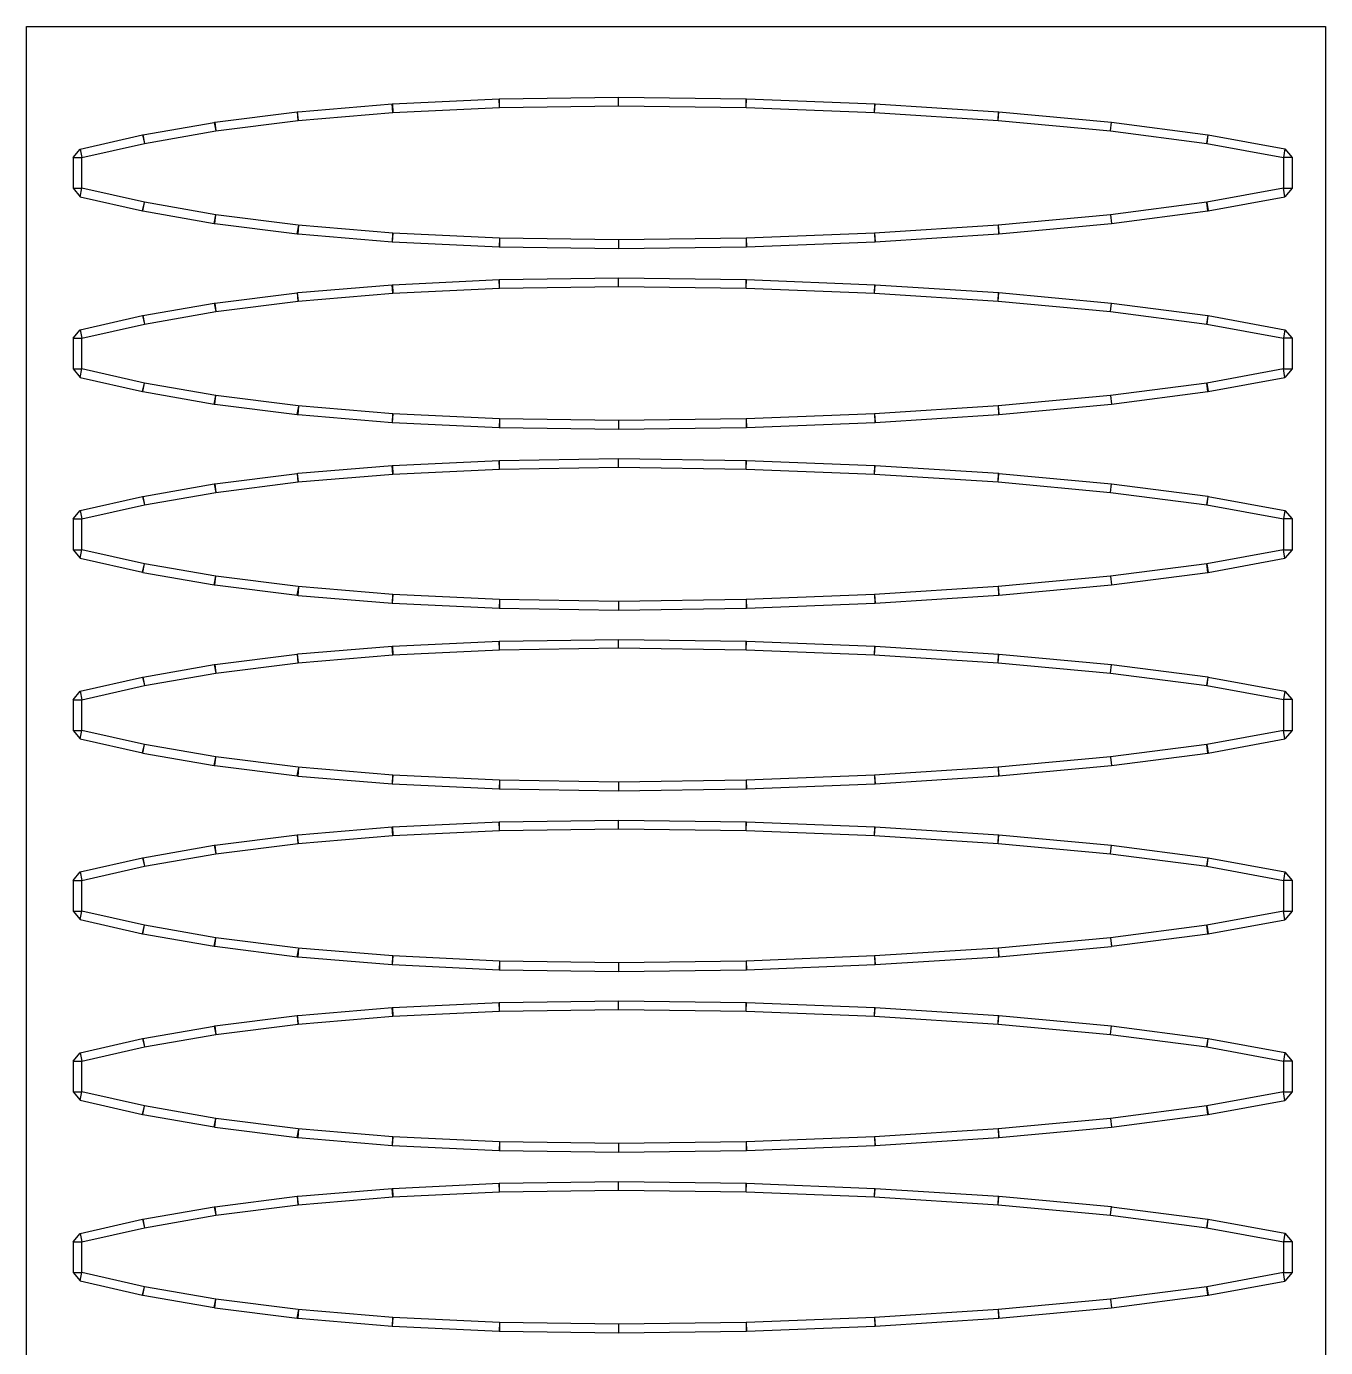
# Model space of a CAD drawing. Header units: millimetres. Extents: x -1424 to 8182, y -3104 to -104.
# Drawn here: x 1657 to 3157, y -1630 to -104 of the extents above; entities that cross this region are included whole.
import ezdxf

# ---------------------------------------------------------------- set-up
doc = ezdxf.new("R2010")
doc.units = ezdxf.units.MM

msp = doc.modelspace()

# ---------------------------------------------------------------- linework, layer by layer
at = {"extrusion": (0.009294, 2.20156e-09, 0.999957)}
for p, q in [((1656.9, -103.5, -355.9), (3156.9, -103.5, -369.8)), ((1656.9, -3103.5, -355.9), (1656.9, -103.5, -355.9)), ((3156.9, -103.5, -369.8), (3156.9, -3103.5, -369.8)), ((1970.8, -202.2, -356.4), (2079.1, -193.1, -356.4)), ((2079.9, -203.1, -356.4), (2079.1, -193.1, -356.4)), ((2079.1, -193.1, -356.4), (2079.5, -193.1, -356.4)), ((2079.5, -193.1, -356.4), (2202.8, -187.3, -356.4)), ((2079.5, -193.1, -356.4), (2079.9, -203.1, -356.4)), ((2203.3, -197.3, -356.4), (2202.8, -187.3, -356.4)), ((2202.8, -187.3, -356.4), (2203.1, -187.3, -356.4)), ((2203.1, -187.3, -356.4), (2340.4, -185.2, -356.4)), ((2203.3, -197.3, -356.4), (2203.1, -187.3, -356.4)), ((2340.6, -195.2, -356.4), (2340.4, -185.2, -356.4)), ((2340.4, -185.2, -356.4), (2340.7, -185.2, -356.4)), ((2340.6, -195.2, -356.4), (2340.7, -185.2, -356.4)), ((2340.7, -185.2, -356.4), (2487.9, -187.3, -356.4)), ((2487.8, -197.3, -356.4), (2487.9, -187.3, -356.4)), ((2487.8, -197.3, -356.4), (2488.2, -187.3, -356.4)), ((2487.9, -187.3, -356.4), (2488.2, -187.3, -356.4)), ((2488.2, -187.3, -356.4), (2636.6, -193.1, -356.4)), ((2636.2, -203.1, -356.4), (2636.6, -193.1, -356.4)), ((2636.2, -203.1, -356.4), (2636.8, -193.1, -356.4)), ((2636.6, -193.1, -356.4), (2636.8, -193.1, -356.4)), ((2636.8, -193.1, -356.4), (2779.4, -202.3, -356.4)), ((1874.3, -214.3, -356.4), (1969.5, -202.3, -356.4)), ((1969.5, -202.3, -356.4), (1970.8, -202.2, -356.4)), ((1969.5, -202.3, -356.4), (1970.8, -212.3, -356.4)), ((1970.8, -212.3, -356.4), (1969.9, -202.3, -356.4)), ((2778.8, -212.3, -356.4), (2779.4, -202.3, -356.4)), ((2778.8, -212.3, -356.4), (2779.7, -202.3, -356.4)), ((2779.4, -202.3, -356.4), (2779.7, -202.3, -356.4)), ((2779.7, -202.3, -356.4), (2909.6, -214.3, -356.4)), ((1718.8, -245.2, -356.4), (1791, -228.9, -356.4)), ((1791, -228.9, -356.4), (1791.5, -228.8, -356.4)), ((1791, -228.9, -356.4), (1793.2, -238.6, -356.4)), ((1791.5, -228.8, -356.4), (1873.8, -214.4, -356.4)), ((1791.5, -228.8, -356.4), (1793.2, -238.6, -356.4)), ((1873.8, -214.4, -356.4), (1874.3, -214.3, -356.4)), ((1873.8, -214.4, -356.4), (1875.5, -224.3, -356.4)), ((1874.3, -214.3, -356.4), (1875.5, -224.3, -356.4)), ((2908.7, -224.3, -356.4), (2909.6, -214.3, -356.4)), ((2908.7, -224.3, -356.4), (2909.9, -214.3, -356.4)), ((2909.6, -214.3, -356.4), (2909.9, -214.3, -356.4)), ((2909.9, -214.3, -356.4), (3021, -228.7, -356.4)), ((3021, -228.7, -356.4), (3019.7, -238.6, -356.4)), ((3019.7, -238.6, -356.4), (3021.5, -228.8, -356.4)), ((3021, -228.7, -356.4), (3021.5, -228.8, -356.4)), ((3021.5, -228.8, -356.4), (3110, -245.1, -356.4)), ((1711, -255, -356.3), (1718.8, -245.2, -356.4)), ((1711, -255, -356.3), (1711, -290.4, -356.3)), ((1711, -255, -356.3), (1721, -255, -356.4)), ((1718.8, -245.2, -356.4), (1721, -255, -356.4)), ((3110, -245.1, -356.4), (3108.2, -254.9, -356.4)), ((3118.2, -254.9, -356.5), (3108.2, -254.9, -356.4)), ((3110, -245.1, -356.4), (3118.2, -254.9, -356.5)), ((3118.2, -254.9, -356.5), (3118.2, -290.4, -356.5)), ((1711, -290.4, -356.3), (1721, -290.4, -356.4)), ((1711, -290.4, -356.3), (1718.8, -300.2, -356.4)), ((1718.8, -300.2, -356.4), (1721, -290.4, -356.4)), ((1718.8, -300.2, -356.4), (1791, -316.5, -356.4)), ((3021.5, -316.6, -356.4), (3110, -300.3, -356.4)), ((3108.2, -290.5, -356.4), (3118.2, -290.4, -356.5)), ((3110, -300.3, -356.4), (3108.2, -290.5, -356.4)), ((3118.2, -290.4, -356.5), (3110, -300.3, -356.4)), ((1791, -316.5, -356.4), (1793.2, -306.8, -356.4)), ((1791.5, -316.6, -356.4), (1793.2, -306.8, -356.4)), ((1791.5, -316.6, -356.4), (1873.8, -331, -356.4)), ((2909.9, -331.1, -356.4), (3021, -316.7, -356.4)), ((3019.7, -306.8, -356.4), (3021.5, -316.6, -356.4)), ((3021, -316.7, -356.4), (3019.7, -306.8, -356.4)), ((3021.5, -316.6, -356.4), (3021, -316.7, -356.4)), ((1873.8, -331, -356.4), (1875.5, -321.1, -356.4)), ((1873.8, -331, -356.4), (1874.3, -331.1, -356.4)), ((1874.3, -331.1, -356.4), (1875.5, -321.1, -356.4)), ((1874.3, -331.1, -356.4), (1969.5, -343.1, -356.4)), ((1969.5, -343.1, -356.4), (1971.6, -333.2, -356.4)), ((1970.8, -343.2, -356.4), (1971.6, -333.2, -356.4)), ((2778.8, -333.1, -356.4), (2779.4, -343.1, -356.4)), ((2778.8, -333.1, -356.4), (2779.7, -343.1, -356.4)), ((2779.7, -343.1, -356.4), (2909.6, -331.1, -356.4)), ((2908.7, -321.1, -356.4), (2909.6, -331.1, -356.4)), ((2908.7, -321.1, -356.4), (2909.9, -331.1, -356.4)), ((2909.6, -331.1, -356.4), (2909.9, -331.1, -356.4)), ((1969.5, -343.1, -356.4), (1970.8, -343.2, -356.4)), ((1970.8, -343.2, -356.4), (2079.1, -352.3, -356.4)), ((2079.9, -342.3, -356.4), (2079.1, -352.3, -356.4)), ((2079.5, -352.3, -356.4), (2079.9, -342.3, -356.4)), ((2203.3, -348.1, -356.4), (2202.8, -358.1, -356.4)), ((2203.3, -348.1, -356.4), (2203.1, -358.1, -356.4)), ((2340.6, -350.2, -356.4), (2340.4, -360.2, -356.4)), ((2340.6, -350.2, -356.4), (2340.7, -360.2, -356.4)), ((2487.8, -348.1, -356.4), (2487.9, -358.1, -356.4)), ((2487.8, -348.1, -356.4), (2488.2, -358.1, -356.4)), ((2636.2, -342.3, -356.4), (2636.6, -352.3, -356.4)), ((2636.2, -342.3, -356.4), (2636.8, -352.3, -356.4)), ((2636.8, -352.3, -356.4), (2779.4, -343.1, -356.4)), ((2779.4, -343.1, -356.4), (2779.4, -343.1, -356.4)), ((2779.7, -343.1, -356.4), (2779.4, -343.1, -356.4)), ((2079.1, -352.3, -356.4), (2079.5, -352.3, -356.4)), ((2079.5, -352.3, -356.4), (2202.8, -358.1, -356.4)), ((2202.8, -358.1, -356.4), (2203.1, -358.1, -356.4)), ((2203.1, -358.1, -356.4), (2340.4, -360.2, -356.4)), ((2340.4, -360.2, -356.4), (2340.7, -360.2, -356.4)), ((2340.7, -360.2, -356.4), (2487.9, -358.1, -356.4)), ((2487.9, -358.1, -356.4), (2488.2, -358.1, -356.4)), ((2488.2, -358.1, -356.4), (2636.6, -352.3, -356.4)), ((2636.6, -352.3, -356.4), (2636.8, -352.3, -356.4)), ((2079.5, -401.9, -356.4), (2202.8, -396, -356.4)), ((2203.3, -406, -356.4), (2202.8, -396, -356.4)), ((2202.8, -396, -356.4), (2203.1, -396, -356.4)), ((2203.1, -396, -356.4), (2340.4, -394, -356.4)), ((2203.3, -406, -356.4), (2203.1, -396, -356.4)), ((2340.6, -404, -356.4), (2340.4, -394, -356.4)), ((2340.4, -394, -356.4), (2340.7, -394, -356.4)), ((2340.6, -404, -356.4), (2340.7, -394, -356.4)), ((2340.7, -394, -356.4), (2487.9, -396, -356.4)), ((2487.8, -406, -356.4), (2487.9, -396, -356.4)), ((2487.8, -406, -356.4), (2488.2, -396, -356.4)), ((2487.9, -396, -356.4), (2488.2, -396, -356.4)), ((2488.2, -396, -356.4), (2636.6, -401.9, -356.4)), ((1874.3, -423.1, -356.4), (1969.5, -411.1, -356.4)), ((1969.5, -411.1, -356.4), (1970.8, -411, -356.4)), ((1969.5, -411.1, -356.4), (1970.8, -421, -356.4)), ((1970.8, -421, -356.4), (1969.9, -411, -356.4)), ((1970.8, -411, -356.4), (2079.1, -401.9, -356.4)), ((2079.9, -411.8, -356.4), (2079.1, -401.9, -356.4)), ((2079.1, -401.9, -356.4), (2079.5, -401.9, -356.4)), ((2079.5, -401.9, -356.4), (2079.9, -411.8, -356.4)), ((2636.2, -411.8, -356.4), (2636.6, -401.9, -356.4)), ((2636.2, -411.8, -356.4), (2636.8, -401.9, -356.4)), ((2636.6, -401.9, -356.4), (2636.8, -401.9, -356.4)), ((2636.8, -401.9, -356.4), (2779.4, -411, -356.4)), ((2778.8, -421, -356.4), (2779.4, -411, -356.4)), ((2778.8, -421, -356.4), (2779.7, -411, -356.4)), ((2779.4, -411, -356.4), (2779.7, -411, -356.4)), ((2779.7, -411, -356.4), (2909.6, -423, -356.4)), ((1791.5, -437.5, -356.4), (1873.8, -423.1, -356.4)), ((1873.8, -423.1, -356.4), (1875.5, -433, -356.4)), ((1873.8, -423.1, -356.4), (1874.3, -423.1, -356.4)), ((1874.3, -423.1, -356.4), (1875.5, -433, -356.4)), ((2908.7, -433, -356.4), (2909.6, -423, -356.4)), ((2908.7, -433, -356.4), (2909.9, -423.1, -356.4)), ((2909.6, -423, -356.4), (2909.9, -423.1, -356.4)), ((2909.9, -423.1, -356.4), (3021, -437.4, -356.4)), ((1718.8, -453.9, -356.4), (1791, -437.6, -356.4)), ((1791, -437.6, -356.4), (1791.5, -437.5, -356.4)), ((1791, -437.6, -356.4), (1793.2, -447.4, -356.4)), ((1791.5, -437.5, -356.4), (1793.2, -447.4, -356.4)), ((3021, -437.4, -356.4), (3019.7, -447.4, -356.4)), ((3019.7, -447.4, -356.4), (3021.5, -437.5, -356.4)), ((3021, -437.4, -356.4), (3021.5, -437.5, -356.4)), ((3021.5, -437.5, -356.4), (3110, -453.8, -356.4)), ((1711, -463.7, -356.3), (1718.8, -453.9, -356.4)), ((1718.8, -453.9, -356.4), (1721, -463.7, -356.4)), ((3110, -453.8, -356.4), (3108.2, -463.7, -356.4)), ((3110, -453.8, -356.4), (3118.2, -463.7, -356.5)), ((1711, -463.7, -356.3), (1711, -499.2, -356.3)), ((1711, -463.7, -356.3), (1721, -463.7, -356.4)), ((3118.2, -463.7, -356.5), (3108.2, -463.7, -356.4)), ((3118.2, -463.7, -356.5), (3118.2, -499.2, -356.5)), ((1711, -499.2, -356.3), (1721, -499.2, -356.4)), ((1711, -499.2, -356.3), (1718.8, -508.9, -356.4)), ((1718.8, -508.9, -356.4), (1721, -499.2, -356.4)), ((3110, -509.1, -356.4), (3108.2, -499.2, -356.4)), ((3108.2, -499.2, -356.4), (3118.2, -499.2, -356.5)), ((3118.2, -499.2, -356.5), (3110, -509.1, -356.4)), ((1718.8, -508.9, -356.4), (1791, -525.3, -356.4)), ((1791, -525.3, -356.4), (1793.2, -515.5, -356.4)), ((1791.5, -525.4, -356.4), (1793.2, -515.5, -356.4)), ((3019.7, -515.5, -356.4), (3021.5, -525.3, -356.4)), ((3021, -525.4, -356.4), (3019.7, -515.5, -356.4)), ((3021.5, -525.3, -356.4), (3110, -509.1, -356.4)), ((1791.5, -525.4, -356.4), (1873.8, -539.7, -356.4)), ((1873.8, -539.7, -356.4), (1875.5, -529.9, -356.4)), ((1874.3, -539.8, -356.4), (1875.5, -529.9, -356.4)), ((2908.7, -529.9, -356.4), (2909.6, -539.9, -356.4)), ((2908.7, -529.9, -356.4), (2909.9, -539.8, -356.4)), ((2909.9, -539.8, -356.4), (3021, -525.4, -356.4)), ((3021.5, -525.3, -356.4), (3021, -525.4, -356.4)), ((1873.8, -539.7, -356.4), (1874.3, -539.8, -356.4)), ((1874.3, -539.8, -356.4), (1969.5, -551.8, -356.4)), ((1969.5, -551.8, -356.4), (1971.6, -542, -356.4)), ((1970.8, -551.9, -356.4), (1971.6, -542, -356.4)), ((2778.8, -541.9, -356.4), (2779.4, -551.9, -356.4)), ((2778.8, -541.9, -356.4), (2779.7, -551.8, -356.4)), ((2779.7, -551.8, -356.4), (2909.6, -539.9, -356.4)), ((2909.6, -539.9, -356.4), (2909.9, -539.8, -356.4)), ((1969.5, -551.8, -356.4), (1970.8, -551.9, -356.4)), ((1970.8, -551.9, -356.4), (2079.1, -561, -356.4)), ((2079.9, -551, -356.4), (2079.1, -561, -356.4)), ((2079.1, -561, -356.4), (2079.5, -561, -356.4)), ((2079.5, -561, -356.4), (2079.9, -551, -356.4)), ((2079.5, -561, -356.4), (2202.8, -566.8, -356.4)), ((2203.3, -556.9, -356.4), (2202.8, -566.8, -356.4)), ((2203.3, -556.9, -356.4), (2203.1, -566.9, -356.4)), ((2340.6, -558.9, -356.4), (2340.4, -568.9, -356.4)), ((2340.6, -558.9, -356.4), (2340.7, -568.9, -356.4)), ((2487.8, -556.9, -356.4), (2487.9, -566.9, -356.4)), ((2487.8, -556.9, -356.4), (2488.2, -566.9, -356.4)), ((2488.2, -566.9, -356.4), (2636.6, -561, -356.4)), ((2636.2, -551, -356.4), (2636.6, -561, -356.4)), ((2636.2, -551, -356.4), (2636.8, -561, -356.4)), ((2636.6, -561, -356.4), (2636.8, -561, -356.4)), ((2636.8, -561, -356.4), (2779.4, -551.9, -356.4)), ((2779.7, -551.8, -356.4), (2779.4, -551.9, -356.4)), ((2779.4, -551.9, -356.4), (2779.4, -551.9, -356.4)), ((2202.8, -566.8, -356.4), (2203.1, -566.9, -356.4)), ((2203.1, -566.9, -356.4), (2340.4, -568.9, -356.4)), ((2340.4, -568.9, -356.4), (2340.7, -568.9, -356.4)), ((2340.7, -568.9, -356.4), (2487.9, -566.9, -356.4)), ((2487.9, -566.9, -356.4), (2488.2, -566.9, -356.4)), ((2079.5, -610.6, -356.4), (2202.8, -604.8, -356.4)), ((2203.3, -614.8, -356.4), (2202.8, -604.8, -356.4)), ((2202.8, -604.8, -356.4), (2203.1, -604.8, -356.4)), ((2203.1, -604.8, -356.4), (2340.4, -602.7, -356.4)), ((2203.3, -614.8, -356.4), (2203.1, -604.8, -356.4)), ((2340.6, -612.7, -356.4), (2340.4, -602.7, -356.4)), ((2340.4, -602.7, -356.4), (2340.7, -602.7, -356.4)), ((2340.6, -612.7, -356.4), (2340.7, -602.7, -356.4)), ((2340.7, -602.7, -356.4), (2487.9, -604.8, -356.4)), ((2487.8, -614.8, -356.4), (2487.9, -604.8, -356.4)), ((2487.8, -614.8, -356.4), (2488.2, -604.8, -356.4)), ((2487.9, -604.8, -356.4), (2488.2, -604.8, -356.4)), ((2488.2, -604.8, -356.4), (2636.6, -610.6, -356.4)), ((1874.3, -631.8, -356.4), (1969.5, -619.8, -356.4)), ((1969.5, -619.8, -356.4), (1970.8, -619.7, -356.4)), ((1969.5, -619.8, -356.4), (1970.8, -629.7, -356.4)), ((1970.8, -629.7, -356.4), (1969.9, -619.8, -356.4)), ((1970.8, -619.7, -356.4), (2079.1, -610.6, -356.4)), ((2079.9, -620.6, -356.4), (2079.1, -610.6, -356.4)), ((2079.1, -610.6, -356.4), (2079.5, -610.6, -356.4)), ((2079.5, -610.6, -356.4), (2079.9, -620.6, -356.4)), ((2636.2, -620.6, -356.4), (2636.6, -610.6, -356.4)), ((2636.2, -620.6, -356.4), (2636.8, -610.6, -356.4)), ((2636.6, -610.6, -356.4), (2636.8, -610.6, -356.4)), ((2636.8, -610.6, -356.4), (2779.4, -619.7, -356.4)), ((2778.8, -629.7, -356.4), (2779.4, -619.7, -356.4)), ((2778.8, -629.7, -356.4), (2779.7, -619.8, -356.4)), ((2779.4, -619.7, -356.4), (2779.7, -619.8, -356.4)), ((2779.7, -619.8, -356.4), (2909.6, -631.8, -356.4)), ((1791.5, -646.3, -356.4), (1873.8, -631.9, -356.4)), ((1873.8, -631.9, -356.4), (1874.3, -631.8, -356.4)), ((1873.8, -631.9, -356.4), (1875.5, -641.7, -356.4)), ((1874.3, -631.8, -356.4), (1875.5, -641.7, -356.4)), ((2908.7, -641.7, -356.4), (2909.6, -631.8, -356.4)), ((2908.7, -641.7, -356.4), (2909.9, -631.8, -356.4)), ((2909.6, -631.8, -356.4), (2909.9, -631.8, -356.4)), ((2909.9, -631.8, -356.4), (3021, -646.2, -356.4)), ((1718.8, -662.7, -356.4), (1791, -646.4, -356.4)), ((1791, -646.4, -356.4), (1791.5, -646.3, -356.4)), ((1791, -646.4, -356.4), (1793.2, -656.1, -356.4)), ((1791.5, -646.3, -356.4), (1793.2, -656.1, -356.4)), ((3021, -646.2, -356.4), (3019.7, -656.1, -356.4)), ((3019.7, -656.1, -356.4), (3021.5, -646.3, -356.4)), ((3021, -646.2, -356.4), (3021.5, -646.3, -356.4)), ((3021.5, -646.3, -356.4), (3110, -662.6, -356.4)), ((1711, -672.4, -356.3), (1718.8, -662.7, -356.4)), ((1718.8, -662.7, -356.4), (1721, -672.4, -356.4)), ((3110, -662.6, -356.4), (3108.2, -672.4, -356.4)), ((3110, -662.6, -356.4), (3118.2, -672.4, -356.5)), ((1711, -672.4, -356.3), (1711, -707.9, -356.3)), ((1711, -672.4, -356.3), (1721, -672.4, -356.4)), ((3118.2, -672.4, -356.5), (3108.2, -672.4, -356.4)), ((3118.2, -672.4, -356.5), (3118.2, -707.9, -356.5)), ((1711, -707.9, -356.3), (1721, -707.9, -356.4)), ((1711, -707.9, -356.3), (1718.8, -717.7, -356.4)), ((1718.8, -717.7, -356.4), (1721, -707.9, -356.4)), ((3110, -717.8, -356.4), (3108.2, -707.9, -356.4)), ((3108.2, -707.9, -356.4), (3118.2, -707.9, -356.5)), ((3118.2, -707.9, -356.5), (3110, -717.8, -356.4)), ((1718.8, -717.7, -356.4), (1791, -734, -356.4)), ((1791, -734, -356.4), (1793.2, -724.2, -356.4)), ((1791.5, -734.1, -356.4), (1793.2, -724.2, -356.4)), ((3019.7, -724.2, -356.4), (3021.5, -734.1, -356.4)), ((3021, -734.2, -356.4), (3019.7, -724.2, -356.4)), ((3021.5, -734.1, -356.4), (3110, -717.8, -356.4)), ((1791.5, -734.1, -356.4), (1873.8, -748.5, -356.4)), ((1873.8, -748.5, -356.4), (1875.5, -738.6, -356.4)), ((1874.3, -748.5, -356.4), (1875.5, -738.6, -356.4)), ((2908.7, -738.6, -356.4), (2909.6, -748.6, -356.4)), ((2908.7, -738.6, -356.4), (2909.9, -748.5, -356.4)), ((2909.9, -748.5, -356.4), (3021, -734.2, -356.4)), ((3021.5, -734.1, -356.4), (3021, -734.2, -356.4)), ((1873.8, -748.5, -356.4), (1874.3, -748.5, -356.4)), ((1874.3, -748.5, -356.4), (1969.5, -760.5, -356.4)), ((1969.5, -760.5, -356.4), (1971.6, -750.7, -356.4)), ((1969.5, -760.5, -356.4), (1970.8, -760.7, -356.4)), ((1970.8, -760.7, -356.4), (1971.6, -750.7, -356.4)), ((1970.8, -760.7, -356.4), (2079.1, -769.7, -356.4)), ((2079.9, -759.8, -356.4), (2079.1, -769.7, -356.4)), ((2079.5, -769.8, -356.4), (2079.9, -759.8, -356.4)), ((2636.2, -759.8, -356.4), (2636.6, -769.8, -356.4)), ((2636.2, -759.8, -356.4), (2636.8, -769.8, -356.4)), ((2636.8, -769.8, -356.4), (2779.4, -760.6, -356.4)), ((2778.8, -750.6, -356.4), (2779.4, -760.6, -356.4)), ((2778.8, -750.6, -356.4), (2779.7, -760.6, -356.4)), ((2779.4, -760.6, -356.4), (2779.4, -760.6, -356.4)), ((2779.7, -760.6, -356.4), (2779.4, -760.6, -356.4)), ((2779.7, -760.6, -356.4), (2909.6, -748.6, -356.4)), ((2909.6, -748.6, -356.4), (2909.9, -748.5, -356.4)), ((2079.1, -769.7, -356.4), (2079.5, -769.8, -356.4)), ((2079.5, -769.8, -356.4), (2202.8, -775.6, -356.4)), ((2203.3, -765.6, -356.4), (2202.8, -775.6, -356.4)), ((2202.8, -775.6, -356.4), (2203.1, -775.6, -356.4)), ((2203.3, -765.6, -356.4), (2203.1, -775.6, -356.4)), ((2203.1, -775.6, -356.4), (2340.4, -777.6, -356.4)), ((2340.6, -767.6, -356.4), (2340.4, -777.6, -356.4)), ((2340.4, -777.6, -356.4), (2340.7, -777.6, -356.4)), ((2340.6, -767.6, -356.4), (2340.7, -777.6, -356.4)), ((2340.7, -777.6, -356.4), (2487.9, -775.6, -356.4)), ((2487.8, -765.6, -356.4), (2487.9, -775.6, -356.4)), ((2487.8, -765.6, -356.4), (2488.2, -775.6, -356.4)), ((2487.9, -775.6, -356.4), (2488.2, -775.6, -356.4)), ((2488.2, -775.6, -356.4), (2636.6, -769.8, -356.4)), ((2636.6, -769.8, -356.4), (2636.8, -769.8, -356.4)), ((1970.8, -828.4, -356.4), (2079.1, -819.4, -356.4)), ((2079.1, -819.4, -356.4), (2079.5, -819.3, -356.4)), ((2079.9, -829.3, -356.4), (2079.1, -819.4, -356.4)), ((2079.5, -819.3, -356.4), (2202.8, -813.5, -356.4)), ((2079.5, -819.3, -356.4), (2079.9, -829.3, -356.4)), ((2203.3, -823.5, -356.4), (2202.8, -813.5, -356.4)), ((2202.8, -813.5, -356.4), (2203.1, -813.5, -356.4)), ((2203.1, -813.5, -356.4), (2340.4, -811.5, -356.4)), ((2203.3, -823.5, -356.4), (2203.1, -813.5, -356.4)), ((2340.6, -821.4, -356.4), (2340.4, -811.5, -356.4)), ((2340.4, -811.5, -356.4), (2340.7, -811.5, -356.4)), ((2340.6, -821.4, -356.4), (2340.7, -811.5, -356.4)), ((2340.7, -811.5, -356.4), (2487.9, -813.5, -356.4)), ((2487.8, -823.5, -356.4), (2487.9, -813.5, -356.4)), ((2487.8, -823.5, -356.4), (2488.2, -813.5, -356.4)), ((2487.9, -813.5, -356.4), (2488.2, -813.5, -356.4)), ((2488.2, -813.5, -356.4), (2636.6, -819.3, -356.4)), ((2636.2, -829.3, -356.4), (2636.6, -819.3, -356.4)), ((2636.2, -829.3, -356.4), (2636.8, -819.3, -356.4)), ((2636.6, -819.3, -356.4), (2636.8, -819.3, -356.4)), ((2636.8, -819.3, -356.4), (2779.4, -828.5, -356.4)), ((1874.3, -840.6, -356.4), (1969.5, -828.6, -356.4)), ((1969.5, -828.6, -356.4), (1970.8, -828.4, -356.4)), ((1969.5, -828.6, -356.4), (1970.8, -838.5, -356.4)), ((1970.8, -838.5, -356.4), (1969.9, -828.5, -356.4)), ((2778.8, -838.5, -356.4), (2779.4, -828.5, -356.4)), ((2778.8, -838.5, -356.4), (2779.7, -828.5, -356.4)), ((2779.4, -828.5, -356.4), (2779.7, -828.5, -356.4)), ((2779.7, -828.5, -356.4), (2909.6, -840.5, -356.4)), ((1791.5, -855, -356.4), (1873.8, -840.6, -356.4)), ((1873.8, -840.6, -356.4), (1875.5, -850.5, -356.4)), ((1873.8, -840.6, -356.4), (1874.3, -840.6, -356.4)), ((1874.3, -840.6, -356.4), (1875.5, -850.5, -356.4)), ((2908.7, -850.5, -356.4), (2909.6, -840.5, -356.4)), ((2908.7, -850.5, -356.4), (2909.9, -840.5, -356.4)), ((2909.6, -840.5, -356.4), (2909.9, -840.5, -356.4)), ((2909.9, -840.5, -356.4), (3021, -854.9, -356.4)), ((1718.8, -871.4, -356.4), (1791, -855.1, -356.4)), ((1791, -855.1, -356.4), (1791.5, -855, -356.4)), ((1791, -855.1, -356.4), (1793.2, -864.9, -356.4)), ((1791.5, -855, -356.4), (1793.2, -864.9, -356.4)), ((3021, -854.9, -356.4), (3019.7, -864.9, -356.4)), ((3019.7, -864.9, -356.4), (3021.5, -855, -356.4)), ((3021, -854.9, -356.4), (3021.5, -855, -356.4)), ((3021.5, -855, -356.4), (3110, -871.3, -356.4)), ((1711, -881.2, -356.3), (1718.8, -871.4, -356.4)), ((1711, -881.2, -356.3), (1711, -916.7, -356.3)), ((1711, -881.2, -356.3), (1721, -881.2, -356.4)), ((1718.8, -871.4, -356.4), (1721, -881.2, -356.4)), ((3110, -871.3, -356.4), (3108.2, -881.1, -356.4)), ((3118.2, -881.1, -356.5), (3108.2, -881.1, -356.4)), ((3110, -871.3, -356.4), (3118.2, -881.1, -356.5)), ((3118.2, -881.1, -356.5), (3118.2, -916.6, -356.5)), ((1711, -916.7, -356.3), (1721, -916.7, -356.4)), ((1711, -916.7, -356.3), (1718.8, -926.4, -356.4)), ((1718.8, -926.4, -356.4), (1721, -916.7, -356.4)), ((1718.8, -926.4, -356.4), (1791, -942.7, -356.4)), ((3021.5, -942.8, -356.4), (3110, -926.5, -356.4)), ((3108.2, -916.7, -356.4), (3118.2, -916.6, -356.5)), ((3110, -926.5, -356.4), (3108.2, -916.7, -356.4)), ((3118.2, -916.6, -356.5), (3110, -926.5, -356.4)), ((1791, -942.7, -356.4), (1793.2, -933, -356.4)), ((1791.5, -942.8, -356.4), (1793.2, -933, -356.4)), ((1791.5, -942.8, -356.4), (1873.8, -957.2, -356.4)), ((2909.9, -957.3, -356.4), (3021, -942.9, -356.4)), ((3019.7, -933, -356.4), (3021.5, -942.8, -356.4)), ((3021, -942.9, -356.4), (3019.7, -933, -356.4)), ((3021.5, -942.8, -356.4), (3021, -942.9, -356.4)), ((1873.8, -957.2, -356.4), (1875.5, -947.4, -356.4)), ((1873.8, -957.2, -356.4), (1874.3, -957.3, -356.4)), ((1874.3, -957.3, -356.4), (1875.5, -947.4, -356.4)), ((1874.3, -957.3, -356.4), (1969.5, -969.3, -356.4)), ((1969.5, -969.3, -356.4), (1971.6, -959.4, -356.4)), ((1970.8, -969.4, -356.4), (1971.6, -959.4, -356.4)), ((2778.8, -959.4, -356.4), (2779.4, -969.3, -356.4)), ((2778.8, -959.4, -356.4), (2779.7, -969.3, -356.4)), ((2779.7, -969.3, -356.4), (2909.6, -957.3, -356.4)), ((2908.7, -947.4, -356.4), (2909.6, -957.3, -356.4)), ((2908.7, -947.4, -356.4), (2909.9, -957.3, -356.4)), ((2909.6, -957.3, -356.4), (2909.9, -957.3, -356.4)), ((1969.5, -969.3, -356.4), (1970.8, -969.4, -356.4)), ((1970.8, -969.4, -356.4), (2079.1, -978.5, -356.4)), ((2079.9, -968.5, -356.4), (2079.1, -978.5, -356.4)), ((2079.5, -978.5, -356.4), (2079.9, -968.5, -356.4)), ((2203.3, -974.3, -356.4), (2202.8, -984.3, -356.4)), ((2203.3, -974.3, -356.4), (2203.1, -984.3, -356.4)), ((2340.6, -976.4, -356.4), (2340.4, -986.4, -356.4)), ((2340.6, -976.4, -356.4), (2340.7, -986.4, -356.4)), ((2487.8, -974.3, -356.4), (2487.9, -984.3, -356.4)), ((2487.8, -974.3, -356.4), (2488.2, -984.3, -356.4)), ((2636.2, -968.5, -356.4), (2636.6, -978.5, -356.4)), ((2636.2, -968.5, -356.4), (2636.8, -978.5, -356.4)), ((2636.8, -978.5, -356.4), (2779.4, -969.3, -356.4)), ((2779.4, -969.3, -356.4), (2779.4, -969.3, -356.4)), ((2779.7, -969.3, -356.4), (2779.4, -969.3, -356.4)), ((2079.1, -978.5, -356.4), (2079.5, -978.5, -356.4)), ((2079.5, -978.5, -356.4), (2202.8, -984.3, -356.4)), ((2202.8, -984.3, -356.4), (2203.1, -984.3, -356.4)), ((2203.1, -984.3, -356.4), (2340.4, -986.4, -356.4)), ((2340.4, -986.4, -356.4), (2340.7, -986.4, -356.4)), ((2340.7, -986.4, -356.4), (2487.9, -984.3, -356.4)), ((2487.9, -984.3, -356.4), (2488.2, -984.3, -356.4)), ((2488.2, -984.3, -356.4), (2636.6, -978.5, -356.4)), ((2636.6, -978.5, -356.4), (2636.8, -978.5, -356.4)), ((2079.5, -1028.1, -356.4), (2202.8, -1022.2, -356.4)), ((2203.3, -1032.2, -356.4), (2202.8, -1022.2, -356.4)), ((2202.8, -1022.2, -356.4), (2203.1, -1022.2, -356.4)), ((2203.1, -1022.2, -356.4), (2340.4, -1020.2, -356.4)), ((2203.3, -1032.2, -356.4), (2203.1, -1022.2, -356.4)), ((2340.6, -1030.2, -356.4), (2340.4, -1020.2, -356.4)), ((2340.4, -1020.2, -356.4), (2340.7, -1020.2, -356.4)), ((2340.6, -1030.2, -356.4), (2340.7, -1020.2, -356.4)), ((2340.7, -1020.2, -356.4), (2487.9, -1022.2, -356.4)), ((2487.8, -1032.2, -356.4), (2487.9, -1022.2, -356.4)), ((2487.8, -1032.2, -356.4), (2488.2, -1022.2, -356.4)), ((2487.9, -1022.2, -356.4), (2488.2, -1022.2, -356.4)), ((2488.2, -1022.2, -356.4), (2636.6, -1028.1, -356.4)), ((1874.3, -1049.3, -356.4), (1969.5, -1037.3, -356.4)), ((1969.5, -1037.3, -356.4), (1970.8, -1037.2, -356.4)), ((1969.5, -1037.3, -356.4), (1970.8, -1047.2, -356.4)), ((1970.8, -1047.2, -356.4), (1969.9, -1037.2, -356.4)), ((1970.8, -1037.2, -356.4), (2079.1, -1028.1, -356.4)), ((2079.9, -1038.1, -356.4), (2079.1, -1028.1, -356.4)), ((2079.1, -1028.1, -356.4), (2079.5, -1028.1, -356.4)), ((2079.5, -1028.1, -356.4), (2079.9, -1038.1, -356.4)), ((2636.2, -1038.1, -356.4), (2636.6, -1028.1, -356.4)), ((2636.2, -1038.1, -356.4), (2636.8, -1028.1, -356.4)), ((2636.6, -1028.1, -356.4), (2636.8, -1028.1, -356.4)), ((2636.8, -1028.1, -356.4), (2779.4, -1037.2, -356.4)), ((2778.8, -1047.2, -356.4), (2779.4, -1037.2, -356.4)), ((2778.8, -1047.2, -356.4), (2779.7, -1037.2, -356.4)), ((2779.4, -1037.2, -356.4), (2779.7, -1037.2, -356.4)), ((2779.7, -1037.2, -356.4), (2909.6, -1049.2, -356.4)), ((1791.5, -1063.7, -356.4), (1873.8, -1049.4, -356.4)), ((1873.8, -1049.4, -356.4), (1874.3, -1049.3, -356.4)), ((1873.8, -1049.4, -356.4), (1875.5, -1059.2, -356.4)), ((1874.3, -1049.3, -356.4), (1875.5, -1059.2, -356.4)), ((2908.7, -1059.2, -356.4), (2909.6, -1049.2, -356.4)), ((2908.7, -1059.2, -356.4), (2909.9, -1049.3, -356.4)), ((2909.6, -1049.2, -356.4), (2909.9, -1049.3, -356.4)), ((2909.9, -1049.3, -356.4), (3021, -1063.7, -356.4)), ((1718.8, -1080.2, -356.4), (1791, -1063.8, -356.4)), ((1791, -1063.8, -356.4), (1791.5, -1063.7, -356.4)), ((1791, -1063.8, -356.4), (1793.2, -1073.6, -356.4)), ((1791.5, -1063.7, -356.4), (1793.2, -1073.6, -356.4)), ((3019.7, -1073.6, -356.4), (3021.5, -1063.7, -356.4)), ((3021, -1063.7, -356.4), (3019.7, -1073.6, -356.4)), ((3021, -1063.7, -356.4), (3021.5, -1063.7, -356.4)), ((3021.5, -1063.7, -356.4), (3110, -1080, -356.4)), ((1711, -1089.9, -356.3), (1718.8, -1080.2, -356.4)), ((1718.8, -1080.2, -356.4), (1721, -1089.9, -356.4)), ((3110, -1080, -356.4), (3108.2, -1089.9, -356.4)), ((3110, -1080, -356.4), (3118.2, -1089.9, -356.5)), ((1711, -1089.9, -356.3), (1711, -1125.4, -356.3)), ((1711, -1089.9, -356.3), (1721, -1089.9, -356.4)), ((3118.2, -1089.9, -356.5), (3108.2, -1089.9, -356.4)), ((3118.2, -1089.9, -356.5), (3118.2, -1125.4, -356.5)), ((1711, -1125.4, -356.3), (1721, -1125.4, -356.4)), ((1711, -1125.4, -356.3), (1718.8, -1135.2, -356.4)), ((1718.8, -1135.2, -356.4), (1721, -1125.4, -356.4)), ((3110, -1135.3, -356.4), (3108.2, -1125.4, -356.4)), ((3108.2, -1125.4, -356.4), (3118.2, -1125.4, -356.5)), ((3118.2, -1125.4, -356.5), (3110, -1135.3, -356.4)), ((1718.8, -1135.2, -356.4), (1791, -1151.5, -356.4)), ((1791, -1151.5, -356.4), (1793.2, -1141.7, -356.4)), ((1791.5, -1151.6, -356.4), (1793.2, -1141.7, -356.4)), ((3019.7, -1141.7, -356.4), (3021.5, -1151.6, -356.4)), ((3021, -1151.6, -356.4), (3019.7, -1141.7, -356.4)), ((3021.5, -1151.6, -356.4), (3110, -1135.3, -356.4)), ((1791.5, -1151.6, -356.4), (1873.8, -1166, -356.4)), ((1873.8, -1166, -356.4), (1875.5, -1156.1, -356.4)), ((1874.3, -1166, -356.4), (1875.5, -1156.1, -356.4)), ((2908.7, -1156.1, -356.4), (2909.6, -1166.1, -356.4)), ((2908.7, -1156.1, -356.4), (2909.9, -1166, -356.4)), ((2909.9, -1166, -356.4), (3021, -1151.6, -356.4)), ((3021.5, -1151.6, -356.4), (3021, -1151.6, -356.4)), ((1873.8, -1166, -356.4), (1874.3, -1166, -356.4)), ((1874.3, -1166, -356.4), (1969.5, -1178, -356.4)), ((1969.5, -1178, -356.4), (1971.6, -1168.2, -356.4)), ((1970.8, -1178.1, -356.4), (1971.6, -1168.2, -356.4)), ((2778.8, -1168.1, -356.4), (2779.4, -1178.1, -356.4)), ((2778.8, -1168.1, -356.4), (2779.7, -1178.1, -356.4)), ((2779.7, -1178.1, -356.4), (2909.6, -1166.1, -356.4)), ((2909.6, -1166.1, -356.4), (2909.9, -1166, -356.4)), ((1969.5, -1178, -356.4), (1970.8, -1178.1, -356.4)), ((1970.8, -1178.1, -356.4), (2079.1, -1187.2, -356.4)), ((2079.9, -1177.2, -356.4), (2079.1, -1187.2, -356.4)), ((2079.1, -1187.2, -356.4), (2079.5, -1187.2, -356.4)), ((2079.5, -1187.2, -356.4), (2079.9, -1177.2, -356.4)), ((2079.5, -1187.2, -356.4), (2202.8, -1193.1, -356.4)), ((2203.3, -1183.1, -356.4), (2202.8, -1193.1, -356.4)), ((2203.3, -1183.1, -356.4), (2203.1, -1193.1, -356.4)), ((2340.6, -1185.1, -356.4), (2340.4, -1195.1, -356.4)), ((2340.6, -1185.1, -356.4), (2340.7, -1195.1, -356.4)), ((2487.8, -1183.1, -356.4), (2487.9, -1193.1, -356.4)), ((2487.8, -1183.1, -356.4), (2488.2, -1193.1, -356.4)), ((2488.2, -1193.1, -356.4), (2636.6, -1187.2, -356.4)), ((2636.2, -1177.2, -356.4), (2636.6, -1187.2, -356.4)), ((2636.2, -1177.2, -356.4), (2636.8, -1187.2, -356.4)), ((2636.6, -1187.2, -356.4), (2636.8, -1187.2, -356.4)), ((2636.8, -1187.2, -356.4), (2779.4, -1178.1, -356.4)), ((2779.4, -1178.1, -356.4), (2779.4, -1178.1, -356.4)), ((2779.7, -1178.1, -356.4), (2779.4, -1178.1, -356.4)), ((2202.8, -1193.1, -356.4), (2203.1, -1193.1, -356.4)), ((2203.1, -1193.1, -356.4), (2340.4, -1195.1, -356.4)), ((2340.4, -1195.1, -356.4), (2340.7, -1195.1, -356.4)), ((2340.7, -1195.1, -356.4), (2487.9, -1193.1, -356.4)), ((2487.9, -1193.1, -356.4), (2488.2, -1193.1, -356.4)), ((2079.5, -1236.8, -356.4), (2202.8, -1231, -356.4)), ((2203.3, -1241, -356.4), (2202.8, -1231, -356.4)), ((2202.8, -1231, -356.4), (2203.1, -1231, -356.4)), ((2203.1, -1231, -356.4), (2340.4, -1228.9, -356.4)), ((2203.3, -1241, -356.4), (2203.1, -1231, -356.4)), ((2340.6, -1238.9, -356.4), (2340.4, -1228.9, -356.4)), ((2340.4, -1228.9, -356.4), (2340.7, -1228.9, -356.4)), ((2340.6, -1238.9, -356.4), (2340.7, -1228.9, -356.4)), ((2340.7, -1228.9, -356.4), (2487.9, -1231, -356.4)), ((2487.8, -1241, -356.4), (2487.9, -1231, -356.4)), ((2487.8, -1241, -356.4), (2488.2, -1231, -356.4)), ((2487.9, -1231, -356.4), (2488.2, -1231, -356.4)), ((2488.2, -1231, -356.4), (2636.6, -1236.8, -356.4)), ((1874.3, -1258, -356.4), (1969.5, -1246, -356.4)), ((1969.5, -1246, -356.4), (1970.8, -1245.9, -356.4)), ((1969.5, -1246, -356.4), (1970.8, -1256, -356.4)), ((1970.8, -1256, -356.4), (1969.9, -1246, -356.4)), ((1970.8, -1245.9, -356.4), (2079.1, -1236.8, -356.4)), ((2079.9, -1246.8, -356.4), (2079.1, -1236.8, -356.4)), ((2079.1, -1236.8, -356.4), (2079.5, -1236.8, -356.4)), ((2079.5, -1236.8, -356.4), (2079.9, -1246.8, -356.4)), ((2636.2, -1246.8, -356.4), (2636.6, -1236.8, -356.4)), ((2636.2, -1246.8, -356.4), (2636.8, -1236.8, -356.4)), ((2636.6, -1236.8, -356.4), (2636.8, -1236.8, -356.4)), ((2636.8, -1236.8, -356.4), (2779.4, -1246, -356.4)), ((2778.8, -1256, -356.4), (2779.4, -1246, -356.4)), ((2778.8, -1256, -356.4), (2779.7, -1246, -356.4)), ((2779.4, -1246, -356.4), (2779.7, -1246, -356.4)), ((2779.7, -1246, -356.4), (2909.6, -1258, -356.4)), ((1791.5, -1272.5, -356.4), (1873.8, -1258.1, -356.4)), ((1873.8, -1258.1, -356.4), (1874.3, -1258, -356.4)), ((1873.8, -1258.1, -356.4), (1875.5, -1268, -356.4)), ((1874.3, -1258, -356.4), (1875.5, -1268, -356.4)), ((2908.7, -1268, -356.4), (2909.6, -1258, -356.4)), ((2908.7, -1268, -356.4), (2909.9, -1258, -356.4)), ((2909.6, -1258, -356.4), (2909.9, -1258, -356.4)), ((2909.9, -1258, -356.4), (3021, -1272.4, -356.4)), ((1718.8, -1288.9, -356.4), (1791, -1272.6, -356.4)), ((1791, -1272.6, -356.4), (1791.5, -1272.5, -356.4)), ((1791, -1272.6, -356.4), (1793.2, -1282.3, -356.4)), ((1791.5, -1272.5, -356.4), (1793.2, -1282.3, -356.4)), ((3021, -1272.4, -356.4), (3019.7, -1282.3, -356.4)), ((3019.7, -1282.3, -356.4), (3021.5, -1272.5, -356.4)), ((3021, -1272.4, -356.4), (3021.5, -1272.5, -356.4)), ((3021.5, -1272.5, -356.4), (3110, -1288.8, -356.4)), ((1711, -1298.7, -356.3), (1718.8, -1288.9, -356.4)), ((1718.8, -1288.9, -356.4), (1721, -1298.7, -356.4)), ((3110, -1288.8, -356.4), (3108.2, -1298.6, -356.4)), ((3110, -1288.8, -356.4), (3118.2, -1298.6, -356.5)), ((1711, -1298.7, -356.3), (1711, -1334.1, -356.3)), ((1711, -1298.7, -356.3), (1721, -1298.7, -356.4)), ((3118.2, -1298.6, -356.5), (3108.2, -1298.6, -356.4)), ((3118.2, -1298.6, -356.5), (3118.2, -1334.1, -356.5)), ((1711, -1334.1, -356.3), (1721, -1334.1, -356.4)), ((1711, -1334.1, -356.3), (1718.8, -1343.9, -356.4)), ((1718.8, -1343.9, -356.4), (1721, -1334.1, -356.4)), ((3108.2, -1334.2, -356.4), (3118.2, -1334.1, -356.5)), ((3110, -1344, -356.4), (3108.2, -1334.2, -356.4)), ((3118.2, -1334.1, -356.5), (3110, -1344, -356.4)), ((1718.8, -1343.9, -356.4), (1791, -1360.2, -356.4)), ((1791, -1360.2, -356.4), (1793.2, -1350.5, -356.4)), ((1791.5, -1360.3, -356.4), (1793.2, -1350.5, -356.4)), ((3019.7, -1350.5, -356.4), (3021.5, -1360.3, -356.4)), ((3021, -1360.4, -356.4), (3019.7, -1350.5, -356.4)), ((3021.5, -1360.3, -356.4), (3110, -1344, -356.4)), ((1791.5, -1360.3, -356.4), (1873.8, -1374.7, -356.4)), ((1873.8, -1374.7, -356.4), (1875.5, -1364.8, -356.4)), ((1874.3, -1374.8, -356.4), (1875.5, -1364.8, -356.4)), ((2908.7, -1364.8, -356.4), (2909.6, -1374.8, -356.4)), ((2908.7, -1364.8, -356.4), (2909.9, -1374.8, -356.4)), ((2909.9, -1374.8, -356.4), (3021, -1360.4, -356.4)), ((3021.5, -1360.3, -356.4), (3021, -1360.4, -356.4)), ((1873.8, -1374.7, -356.4), (1874.3, -1374.8, -356.4)), ((1874.3, -1374.8, -356.4), (1969.5, -1386.8, -356.4)), ((1969.5, -1386.8, -356.4), (1971.6, -1376.9, -356.4)), ((1969.5, -1386.8, -356.4), (1970.8, -1386.9, -356.4)), ((1970.8, -1386.9, -356.4), (1971.6, -1376.9, -356.4)), ((1970.8, -1386.9, -356.4), (2079.1, -1396, -356.4)), ((2079.9, -1386, -356.4), (2079.1, -1396, -356.4)), ((2079.5, -1396, -356.4), (2079.9, -1386, -356.4)), ((2636.2, -1386, -356.4), (2636.6, -1396, -356.4)), ((2636.2, -1386, -356.4), (2636.8, -1396, -356.4)), ((2636.8, -1396, -356.4), (2779.4, -1386.8, -356.4)), ((2778.8, -1376.8, -356.4), (2779.4, -1386.8, -356.4)), ((2778.8, -1376.8, -356.4), (2779.7, -1386.8, -356.4)), ((2779.4, -1386.8, -356.4), (2779.4, -1386.8, -356.4)), ((2779.7, -1386.8, -356.4), (2779.4, -1386.8, -356.4)), ((2779.7, -1386.8, -356.4), (2909.6, -1374.8, -356.4)), ((2909.6, -1374.8, -356.4), (2909.9, -1374.8, -356.4)), ((2079.1, -1396, -356.4), (2079.5, -1396, -356.4)), ((2079.5, -1396, -356.4), (2202.8, -1401.8, -356.4)), ((2203.3, -1391.8, -356.4), (2202.8, -1401.8, -356.4)), ((2202.8, -1401.8, -356.4), (2203.1, -1401.8, -356.4)), ((2203.3, -1391.8, -356.4), (2203.1, -1401.8, -356.4)), ((2203.1, -1401.8, -356.4), (2340.4, -1403.9, -356.4)), ((2340.6, -1393.9, -356.4), (2340.4, -1403.9, -356.4)), ((2340.4, -1403.9, -356.4), (2340.7, -1403.9, -356.4)), ((2340.6, -1393.9, -356.4), (2340.7, -1403.9, -356.4)), ((2340.7, -1403.9, -356.4), (2487.9, -1401.8, -356.4)), ((2487.8, -1391.8, -356.4), (2487.9, -1401.8, -356.4)), ((2487.8, -1391.8, -356.4), (2488.2, -1401.8, -356.4)), ((2487.9, -1401.8, -356.4), (2488.2, -1401.8, -356.4)), ((2488.2, -1401.8, -356.4), (2636.6, -1396, -356.4)), ((2636.6, -1396, -356.4), (2636.8, -1396, -356.4)), ((1970.8, -1454.7, -356.4), (2079.1, -1445.6, -356.4)), ((2079.9, -1455.5, -356.4), (2079.1, -1445.6, -356.4)), ((2079.1, -1445.6, -356.4), (2079.5, -1445.6, -356.4)), ((2079.5, -1445.6, -356.4), (2202.8, -1439.7, -356.4)), ((2079.5, -1445.6, -356.4), (2079.9, -1455.5, -356.4)), ((2203.3, -1449.7, -356.4), (2202.8, -1439.7, -356.4)), ((2202.8, -1439.7, -356.4), (2203.1, -1439.7, -356.4)), ((2203.1, -1439.7, -356.4), (2340.4, -1437.7, -356.4)), ((2203.3, -1449.7, -356.4), (2203.1, -1439.7, -356.4)), ((2340.6, -1447.7, -356.4), (2340.4, -1437.7, -356.4)), ((2340.4, -1437.7, -356.4), (2340.7, -1437.7, -356.4)), ((2340.6, -1447.7, -356.4), (2340.7, -1437.7, -356.4)), ((2340.7, -1437.7, -356.4), (2487.9, -1439.7, -356.4)), ((2487.8, -1449.7, -356.4), (2487.9, -1439.7, -356.4)), ((2487.8, -1449.7, -356.4), (2488.2, -1439.7, -356.4)), ((2487.9, -1439.7, -356.4), (2488.2, -1439.7, -356.4)), ((2488.2, -1439.7, -356.4), (2636.6, -1445.6, -356.4)), ((2636.2, -1455.5, -356.4), (2636.6, -1445.6, -356.4)), ((2636.2, -1455.5, -356.4), (2636.8, -1445.6, -356.4)), ((2636.6, -1445.6, -356.4), (2636.8, -1445.6, -356.4)), ((2636.8, -1445.6, -356.4), (2779.4, -1454.7, -356.4)), ((1874.3, -1466.8, -356.4), (1969.5, -1454.8, -356.4)), ((1969.5, -1454.8, -356.4), (1970.8, -1454.7, -356.4)), ((1969.5, -1454.8, -356.4), (1970.8, -1464.7, -356.4)), ((1970.8, -1464.7, -356.4), (1969.9, -1454.7, -356.4)), ((2778.8, -1464.7, -356.4), (2779.4, -1454.7, -356.4)), ((2778.8, -1464.7, -356.4), (2779.7, -1454.7, -356.4)), ((2779.4, -1454.7, -356.4), (2779.7, -1454.7, -356.4)), ((2779.7, -1454.7, -356.4), (2909.6, -1466.7, -356.4)), ((1791.5, -1481.2, -356.4), (1873.8, -1466.8, -356.4)), ((1873.8, -1466.8, -356.4), (1875.5, -1476.7, -356.4)), ((1873.8, -1466.8, -356.4), (1874.3, -1466.8, -356.4)), ((1874.3, -1466.8, -356.4), (1875.5, -1476.7, -356.4)), ((2908.7, -1476.7, -356.4), (2909.6, -1466.7, -356.4)), ((2908.7, -1476.7, -356.4), (2909.9, -1466.8, -356.4)), ((2909.6, -1466.7, -356.4), (2909.9, -1466.8, -356.4)), ((2909.9, -1466.8, -356.4), (3021, -1481.1, -356.4)), ((1718.8, -1497.6, -356.4), (1791, -1481.3, -356.4)), ((1791, -1481.3, -356.4), (1791.5, -1481.2, -356.4)), ((1791, -1481.3, -356.4), (1793.2, -1491.1, -356.4)), ((1791.5, -1481.2, -356.4), (1793.2, -1491.1, -356.4)), ((3021, -1481.1, -356.4), (3019.7, -1491.1, -356.4)), ((3019.7, -1491.1, -356.4), (3021.5, -1481.2, -356.4)), ((3021, -1481.1, -356.4), (3021.5, -1481.2, -356.4)), ((3021.5, -1481.2, -356.4), (3110, -1497.5, -356.4)), ((1711, -1507.4, -356.3), (1718.8, -1497.6, -356.4)), ((1711, -1507.4, -356.3), (1711, -1542.9, -356.3)), ((1711, -1507.4, -356.3), (1721, -1507.4, -356.4)), ((1718.8, -1497.6, -356.4), (1721, -1507.4, -356.4)), ((3110, -1497.5, -356.4), (3108.2, -1507.4, -356.4)), ((3118.2, -1507.4, -356.5), (3108.2, -1507.4, -356.4)), ((3110, -1497.5, -356.4), (3118.2, -1507.4, -356.5)), ((3118.2, -1507.4, -356.5), (3118.2, -1542.9, -356.5)), ((1711, -1542.9, -356.3), (1721, -1542.9, -356.4)), ((1711, -1542.9, -356.3), (1718.8, -1552.6, -356.4)), ((1718.8, -1552.6, -356.4), (1721, -1542.9, -356.4)), ((1718.8, -1552.6, -356.4), (1791, -1569, -356.4)), ((3021.5, -1569, -356.4), (3110, -1552.7, -356.4)), ((3110, -1552.7, -356.4), (3108.2, -1542.9, -356.4)), ((3108.2, -1542.9, -356.4), (3118.2, -1542.9, -356.5)), ((3118.2, -1542.9, -356.5), (3110, -1552.7, -356.4)), ((1791, -1569, -356.4), (1793.2, -1559.2, -356.4)), ((1791.5, -1569.1, -356.4), (1793.2, -1559.2, -356.4)), ((1791.5, -1569.1, -356.4), (1873.8, -1583.4, -356.4)), ((2909.9, -1583.5, -356.4), (3021, -1569.1, -356.4)), ((3019.7, -1559.2, -356.4), (3021.5, -1569, -356.4)), ((3021, -1569.1, -356.4), (3019.7, -1559.2, -356.4)), ((3021.5, -1569, -356.4), (3021, -1569.1, -356.4)), ((1873.8, -1583.4, -356.4), (1875.5, -1573.6, -356.4)), ((1873.8, -1583.4, -356.4), (1874.3, -1583.5, -356.4)), ((1874.3, -1583.5, -356.4), (1875.5, -1573.6, -356.4)), ((1874.3, -1583.5, -356.4), (1969.5, -1595.5, -356.4)), ((1969.5, -1595.5, -356.4), (1971.6, -1585.6, -356.4)), ((1970.8, -1595.6, -356.4), (1971.6, -1585.6, -356.4)), ((2778.8, -1585.6, -356.4), (2779.4, -1595.6, -356.4)), ((2778.8, -1585.6, -356.4), (2779.7, -1595.5, -356.4)), ((2779.7, -1595.5, -356.4), (2909.6, -1583.5, -356.4)), ((2908.7, -1573.6, -356.4), (2909.6, -1583.5, -356.4)), ((2908.7, -1573.6, -356.4), (2909.9, -1583.5, -356.4)), ((2909.6, -1583.5, -356.4), (2909.9, -1583.5, -356.4)), ((1969.5, -1595.5, -356.4), (1970.8, -1595.6, -356.4)), ((1970.8, -1595.6, -356.4), (2079.1, -1604.7, -356.4)), ((2079.9, -1594.7, -356.4), (2079.1, -1604.7, -356.4)), ((2079.5, -1604.7, -356.4), (2079.9, -1594.7, -356.4)), ((2203.3, -1600.6, -356.4), (2202.8, -1610.5, -356.4)), ((2203.3, -1600.6, -356.4), (2203.1, -1610.6, -356.4)), ((2487.8, -1600.6, -356.4), (2487.9, -1610.6, -356.4)), ((2487.8, -1600.6, -356.4), (2488.2, -1610.5, -356.4)), ((2636.2, -1594.7, -356.4), (2636.6, -1604.7, -356.4)), ((2636.2, -1594.7, -356.4), (2636.8, -1604.7, -356.4)), ((2636.8, -1604.7, -356.4), (2779.4, -1595.6, -356.4)), ((2779.7, -1595.5, -356.4), (2779.4, -1595.6, -356.4)), ((2779.4, -1595.6, -356.4), (2779.4, -1595.6, -356.4)), ((2079.1, -1604.7, -356.4), (2079.5, -1604.7, -356.4)), ((2079.5, -1604.7, -356.4), (2202.8, -1610.5, -356.4)), ((2202.8, -1610.5, -356.4), (2203.1, -1610.6, -356.4)), ((2203.1, -1610.6, -356.4), (2340.4, -1612.6, -356.4)), ((2340.6, -1602.6, -356.4), (2340.4, -1612.6, -356.4)), ((2340.4, -1612.6, -356.4), (2340.7, -1612.6, -356.4)), ((2340.6, -1602.6, -356.4), (2340.7, -1612.6, -356.4)), ((2340.7, -1612.6, -356.4), (2487.9, -1610.6, -356.4)), ((2487.9, -1610.6, -356.4), (2488.2, -1610.5, -356.4)), ((2488.2, -1610.5, -356.4), (2636.6, -1604.7, -356.4)), ((2636.6, -1604.7, -356.4), (2636.8, -1604.7, -356.4))]:
    msp.add_line(p, q, dxfattribs=at)
at = {"elevation": -356.4}
for points in [[(1793.2, -238.6), (1875.5, -224.3), (1970.8, -212.3), (2079.9, -203.1), (2203.3, -197.3), (2340.6, -195.2), (2487.8, -197.3), (2636.2, -203.1), (2778.8, -212.3), (2908.7, -224.3), (3019.7, -238.6), (3108.2, -254.9), (3108.2, -290.4), (3019.7, -306.7), (2908.7, -321.1), (2778.8, -333.1), (2636.2, -342.2), (2487.8, -348.1), (2340.6, -350.1), (2203.3, -348.1), (2079.9, -342.2), (1970.8, -333.1), (1875.5, -321.1), (1793.2, -306.7), (1721, -290.4), (1721, -255)], [(1793.2, -447.4), (1875.5, -433), (1970.8, -421), (2079.9, -411.8), (2203.3, -406), (2340.6, -404), (2487.8, -406), (2636.2, -411.8), (2778.8, -421), (2908.7, -433), (3019.7, -447.4), (3108.2, -463.7), (3108.2, -499.2), (3019.7, -515.5), (2908.7, -529.8), (2778.8, -541.8), (2636.2, -551), (2487.8, -556.8), (2340.6, -558.9), (2203.3, -556.8), (2079.9, -551), (1970.8, -541.8), (1875.5, -529.8), (1793.2, -515.5), (1721, -499.2), (1721, -463.7)], [(1793.2, -656.1), (1875.5, -641.7), (1970.8, -629.7), (2079.9, -620.6), (2203.3, -614.8), (2340.6, -612.7), (2487.8, -614.8), (2636.2, -620.6), (2778.8, -629.7), (2908.7, -641.7), (3019.7, -656.1), (3108.2, -672.4), (3108.2, -707.9), (3019.7, -724.2), (2908.7, -738.6), (2778.8, -750.6), (2636.2, -759.7), (2487.8, -765.5), (2340.6, -767.6), (2203.3, -765.5), (2079.9, -759.7), (1970.8, -750.6), (1875.5, -738.6), (1793.2, -724.2), (1721, -707.9), (1721, -672.4)], [(1793.2, -864.9), (1875.5, -850.5), (1970.8, -838.5), (2079.9, -829.3), (2203.3, -823.5), (2340.6, -821.4), (2487.8, -823.5), (2636.2, -829.3), (2778.8, -838.5), (2908.7, -850.5), (3019.7, -864.9), (3108.2, -881.1), (3108.2, -916.6), (3019.7, -932.9), (2908.7, -947.3), (2778.8, -959.3), (2636.2, -968.5), (2487.8, -974.3), (2340.6, -976.3), (2203.3, -974.3), (2079.9, -968.5), (1970.8, -959.3), (1875.5, -947.3), (1793.2, -932.9), (1721, -916.7), (1721, -881.2)], [(1793.2, -1073.6), (1875.5, -1059.2), (1970.8, -1047.2), (2079.9, -1038.1), (2203.3, -1032.2), (2340.6, -1030.2), (2487.8, -1032.2), (2636.2, -1038.1), (2778.8, -1047.2), (2908.7, -1059.2), (3019.7, -1073.6), (3108.2, -1089.9), (3108.2, -1125.4), (3019.7, -1141.7), (2908.7, -1156.1), (2778.8, -1168), (2636.2, -1177.2), (2487.8, -1183), (2340.6, -1185.1), (2203.3, -1183), (2079.9, -1177.2), (1970.8, -1168), (1875.5, -1156.1), (1793.2, -1141.7), (1721, -1125.4), (1721, -1089.9)], [(1793.2, -1282.3), (1875.5, -1268), (1970.8, -1256), (2079.9, -1246.8), (2203.3, -1241), (2340.6, -1238.9), (2487.8, -1241), (2636.2, -1246.8), (2778.8, -1256), (2908.7, -1268), (3019.7, -1282.3), (3108.2, -1298.6), (3108.2, -1334.1), (3019.7, -1350.4), (2908.7, -1364.8), (2778.8, -1376.8), (2636.2, -1385.9), (2487.8, -1391.8), (2340.6, -1393.8), (2203.3, -1391.8), (2079.9, -1385.9), (1970.8, -1376.8), (1875.5, -1364.8), (1793.2, -1350.4), (1721, -1334.1), (1721, -1298.7)], [(1793.2, -1491.1), (1875.5, -1476.7), (1970.8, -1464.7), (2079.9, -1455.5), (2203.3, -1449.7), (2340.6, -1447.7), (2487.8, -1449.7), (2636.2, -1455.5), (2778.8, -1464.7), (2908.7, -1476.7), (3019.7, -1491.1), (3108.2, -1507.4), (3108.2, -1542.9), (3019.7, -1559.2), (2908.7, -1573.5), (2778.8, -1585.5), (2636.2, -1594.7), (2487.8, -1600.5), (2340.6, -1602.6), (2203.3, -1600.5), (2079.9, -1594.7), (1970.8, -1585.5), (1875.5, -1573.5), (1793.2, -1559.2), (1721, -1542.9), (1721, -1507.4)]]:
    msp.add_lwpolyline(points, close=True, dxfattribs=at)

doc.saveas('drawing.dxf')
